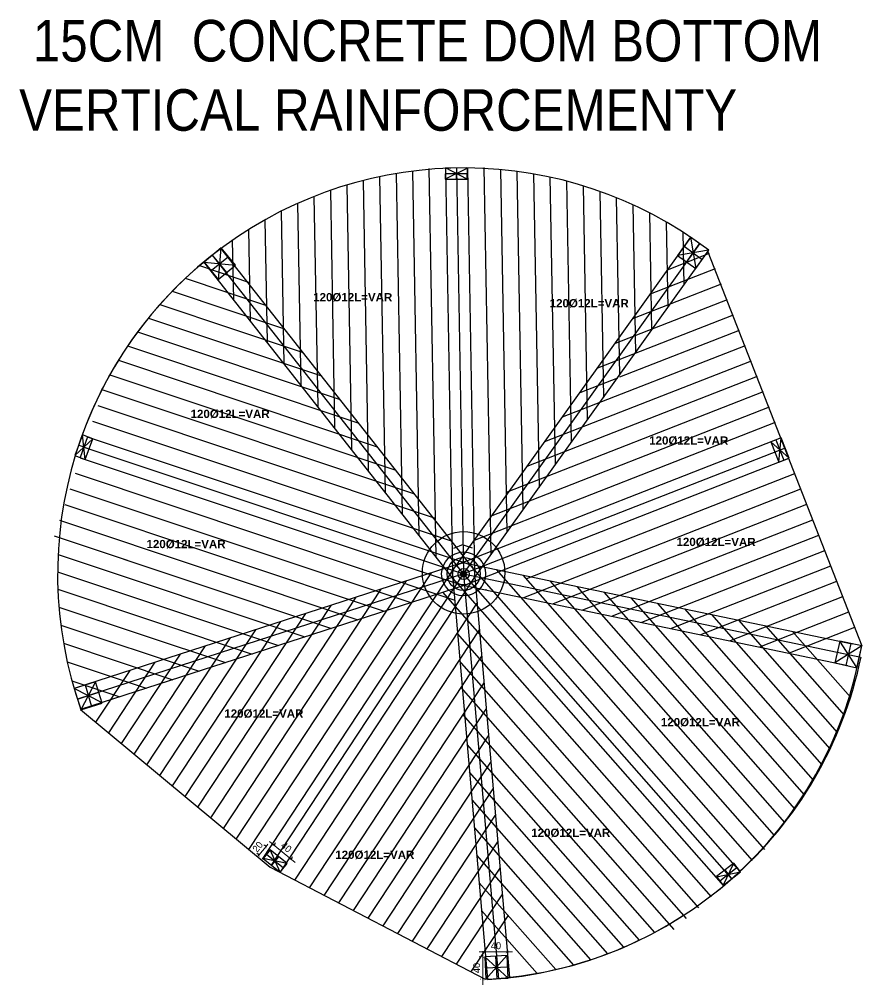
# Model space of a CAD drawing. Header units: inches. Extents: x -291016 to -124071, y 25078 to 137196.
# Drawn here: x -207430 to -205898, y 45007 to 46763 of the extents above; entities that cross this region are included whole.
import ezdxf

# ---------------------------------------------------------------- set-up
doc = ezdxf.new("R2010")
doc.units = ezdxf.units.IN
doc.header["$MEASUREMENT"] = 0
for name, color, linetype, lineweight in [('DOOR', 112, 'Continuous', 20), ('text', 7, 'Continuous', 35), ('wal', 7, 'Continuous', 50)]:
    doc.layers.add(name, color=color, linetype=linetype, lineweight=lineweight)
doc.styles.add('50', font='arial.ttf', dxfattribs={"height": 150})
doc.styles.add('new', font='arial.ttf', dxfattribs={"width": 0.85})
doc.dimstyles.new('50PEA1', dxfattribs={"dimscale": 0, "dimtxt": 12.5, "dimasz": 5, "dimexe": 5, "dimexo": 10, "dimgap": 5, "dimtad": 1, "dimdec": 0, "dimdsep": 46, "dimtxsty": 'Standard', "dimblk1": 'ARCHTICK', "dimblk2": 'ARCHTICK', "dimsah": 1, "dimcen": 2.5, "dimdle": 10, "dimclrd": 8, "dimclre": 8, "dimclrt": 7, "dimadec": 0, "dimazin": 0, "dimtfac": 1, "dimtdec": 0, "dimtix": 1, "dimtmove": 2, "dimatfit": 3, "dimldrblk": 'ARCHTICK', "dimfxl": 1, "dimtolj": 1, "dimtzin": 0, "dimlwd": 13, "dimlwe": 13, "dimarcsym": 0})

# ---------------------------------------------------------------- blocks, each defined once
blk = doc.blocks.new('_ArchTick')
at = {"color": 0, "const_width": 0.15}
blk.add_lwpolyline([(-0.5, -0.5), (0.5, 0.5)], dxfattribs=at)
blk = doc.blocks.new('*D532')
at = {"layer": 'Defpoints', "color": 0, "linetype": 'Continuous', "ltscale": 0.2, "transparency": 16777216}
for p in [(-206542.8, 45066.8), (-206583.4, 45058.1), (-206542.8, 45060)]:
    blk.add_point(p, dxfattribs=at)
at = {"layer": 'DOOR', "color": 8, "lineweight": 13, "ltscale": 0.2, "transparency": 16777216}
blk.add_line((-206593.4, 45066.8), (-206532.8, 45066.8), dxfattribs=at)
at = {"layer": 'DOOR', "color": 8, "linetype": 'Continuous', "lineweight": 13, "ltscale": 0.2, "transparency": 16777216}
for p, q in [((-206583.4, 45068.1), (-206583.4, 45071.8)), ((-206542.8, 45070), (-206542.8, 45071.8))]:
    blk.add_line(p, q, dxfattribs=at)
at = {"layer": 'DOOR', "color": 8, "linetype": 'Continuous', "lineweight": 13, "ltscale": 0.2, "transparency": 16777216, "xscale": 5, "yscale": 5, "zscale": 5, "rotation": 180}
blk.add_blockref('_ArchTick', (-206583.4, 45066.8), dxfattribs=at)
at = {"layer": 'DOOR', "color": 8, "linetype": 'Continuous', "lineweight": 13, "ltscale": 0.2, "transparency": 16777216, "xscale": 5, "yscale": 5, "zscale": 5}
blk.add_blockref('_ArchTick', (-206542.8, 45066.8), dxfattribs=at)
at = {"layer": 'DOOR', "color": 7, "linetype": 'Continuous', "ltscale": 0.2, "transparency": 16777216, "insert": (-206563.1, 45078), "char_height": 12.5, "attachment_point": 5}
blk.add_mtext('\\A1;40', dxfattribs=at)
blk = doc.blocks.new('*D533')
at = {"layer": 'Defpoints', "color": 0, "linetype": 'Continuous', "ltscale": 0.2, "transparency": 16777216}
for p in [(-206583.4, 45058.1), (-206586.9, 45017.2), (-206581.4, 45017.2)]:
    blk.add_point(p, dxfattribs=at)
at = {"layer": 'DOOR', "color": 8, "lineweight": 13, "ltscale": 0.2, "transparency": 16777216}
blk.add_line((-206586.9, 45068.1), (-206586.9, 45007.2), dxfattribs=at)
at = {"layer": 'DOOR', "color": 8, "linetype": 'Continuous', "lineweight": 13, "ltscale": 0.2, "transparency": 16777216}
for p, q in [((-206593.4, 45058.1), (-206591.9, 45058.1)), ((-206591.4, 45017.2), (-206591.9, 45017.2))]:
    blk.add_line(p, q, dxfattribs=at)
at = {"layer": 'DOOR', "color": 8, "linetype": 'Continuous', "lineweight": 13, "ltscale": 0.2, "transparency": 16777216, "xscale": 5, "yscale": 5, "zscale": 5}
for p, rotation in [((-206586.9, 45058.1), 90), ((-206586.9, 45017.2), 270)]:
    blk.add_blockref('_ArchTick', p, dxfattribs=dict(at, rotation=rotation))
at = {"layer": 'DOOR', "color": 7, "linetype": 'Continuous', "ltscale": 0.2, "transparency": 16777216, "insert": (-206598.2, 45037.6), "char_height": 12.5, "attachment_point": 5, "rotation": 90}
blk.add_mtext('\\A1;40', dxfattribs=at)
blk = doc.blocks.new('*D534')
at = {"layer": 'Defpoints', "color": 0, "linetype": 'Continuous', "ltscale": 0.2, "transparency": 16777216}
for p in [(-206974.1, 45252.7), (-206943.1, 45227.4), (-206936.2, 45235.8)]:
    blk.add_point(p, dxfattribs=at)
at = {"layer": 'DOOR', "color": 8, "lineweight": 13, "ltscale": 0.2, "transparency": 16777216}
blk.add_line((-206975, 45267.4), (-206928.5, 45229.5), dxfattribs=at)
at = {"layer": 'DOOR', "color": 8, "linetype": 'Continuous', "lineweight": 13, "ltscale": 0.2, "transparency": 16777216}
for p, q in [((-206967.8, 45260.4), (-206964.1, 45265)), ((-206936.8, 45235.1), (-206933.1, 45239.7))]:
    blk.add_line(p, q, dxfattribs=at)
at = {"layer": 'DOOR', "color": 8, "linetype": 'Continuous', "lineweight": 13, "ltscale": 0.2, "transparency": 16777216, "xscale": 5, "yscale": 5, "zscale": 5}
for p, rotation in [((-206967.2, 45261.1), 140.7629994113411), ((-206936.2, 45235.8), 320.7629994113411)]:
    blk.add_blockref('_ArchTick', p, dxfattribs=dict(at, rotation=rotation))
at = {"layer": 'DOOR', "color": 7, "linetype": 'Continuous', "ltscale": 0.2, "transparency": 16777216, "insert": (-206944.6, 45257.2), "char_height": 12.5, "attachment_point": 5, "rotation": 320.763}
blk.add_mtext('\\A1;40', dxfattribs=at)
blk = doc.blocks.new('*D535')
at = {"layer": 'Defpoints', "color": 0, "linetype": 'Continuous', "ltscale": 0.2, "transparency": 16777216}
for p in [(-206981.5, 45258.7), (-206974.1, 45252.7), (-206986.9, 45237)]:
    blk.add_point(p, dxfattribs=at)
at = {"layer": 'DOOR', "color": 8, "lineweight": 13, "ltscale": 0.2, "transparency": 16777216}
for p, q in [((-206994.3, 45243), (-206981.5, 45258.7)), ((-206981.5, 45258.7), (-206978.3, 45262.6)), ((-206994.3, 45243), (-206997.4, 45239.2))]:
    blk.add_line(p, q, dxfattribs=at)
at = {"layer": 'DOOR', "color": 8, "linetype": 'Continuous', "lineweight": 13, "ltscale": 0.2, "transparency": 16777216}
for p, q in [((-206981.8, 45259), (-206985.4, 45261.9)), ((-206994.6, 45243.3), (-206998.2, 45246.2))]:
    blk.add_line(p, q, dxfattribs=at)
at = {"layer": 'DOOR', "color": 8, "linetype": 'Continuous', "lineweight": 13, "ltscale": 0.2, "transparency": 16777216, "xscale": 5, "yscale": 5, "zscale": 5}
for p, rotation in [((-206981.5, 45258.7), 230.7629994113792), ((-206994.3, 45243), 50.7629994113792)]:
    blk.add_blockref('_ArchTick', p, dxfattribs=dict(at, rotation=rotation))
at = {"layer": 'DOOR', "color": 7, "linetype": 'Continuous', "ltscale": 0.2, "transparency": 16777216, "insert": (-206996.6, 45258), "char_height": 12.5, "attachment_point": 5, "rotation": 50.763}
blk.add_mtext('\\A1;20', dxfattribs=at)

msp = doc.modelspace()

# ---------------------------------------------------------------- linework, layer by layer
at = {"color": 0}
for p, q in [((-206715.0238, 46487.1895), (-206703.2274, 45825.2101)), ((-206685.106, 46492.068), (-206672.5283, 45786.2471)), ((-206585.1218, 46493.8497), (-206572.5617, 45789.012)), ((-206555.0492, 46490.0403), (-206543.2858, 45829.9113)), ((-206524.9846, 46486.6841), (-206514.0098, 45870.8107)), ((-206804.7336, 46470.1058), (-206795.3246, 45942.0992)), ((-206774.8531, 46477.0788), (-206764.6256, 45903.1361)), ((-206744.9497, 46482.7644), (-206733.9265, 45864.1731)), ((-206494.8976, 46482.0676), (-206484.7339, 45911.71)), ((-206464.7876, 46476.1635), (-206455.458, 45952.6093)), ((-206434.6541, 46468.937), (-206426.182, 45993.5086)), ((-206864.4232, 46452.1482), (-206856.7228, 46020.0252)), ((-206834.5906, 46461.8102), (-206826.0237, 45981.0622)), ((-206404.4962, 46460.3441), (-206396.9061, 46034.408)), ((-206894.2304, 46441.0658), (-206887.4219, 46058.9882)), ((-206374.313, 46450.3307), (-206367.6301, 46075.3073)), ((-206374.313, 46450.3307), (-206367.6301, 46075.3073)), ((-206344.1033, 46438.8306), (-206338.3542, 46116.2066)), ((-206924.0112, 46428.4968), (-206918.121, 46097.9512)), ((-206313.8657, 46425.7633), (-206309.0588, 46156.0165)), ((-206953.7641, 46414.3604), (-206948.82, 46136.9142)), ((-206283.5984, 46411.0304), (-206279.8023, 46198.0053)), ((-206983.4873, 46398.5585), (-206979.5191, 46175.8773)), ((-206983.4873, 46398.5585), (-206979.5191, 46175.8773)), ((-206253.2992, 46394.5115), (-206250.5264, 46238.9046)), ((-207013.1786, 46380.9705), (-207010.2182, 46214.8403)), ((-206222.9656, 46376.0578), (-206221.2504, 46279.804)), ((-207042.8355, 46361.4478), (-207040.9173, 46253.8033)), ((-206164.5068, 46309.2299), (-206282.4033, 46263.0935)), ((-207128.3007, 46292.2334), (-206980.7153, 46243.0035)), ((-206153.5742, 46281.2929), (-206314.4361, 46218.3429)), ((-207152.2788, 46268.6067), (-206947.9569, 46200.4513)), ((-207174.6767, 46244.4529), (-206914.1559, 46157.5513)), ((-206142.6416, 46253.3559), (-206346.4688, 46173.5922)), ((-206131.709, 46225.4188), (-206378.5016, 46128.8415)), ((-207195.5875, 46219.8031), (-206880.3549, 46114.6513)), ((-207215.0879, 46194.6829), (-206846.5538, 46071.7513)), ((-206120.7764, 46197.4818), (-206338.2857, 46112.3639)), ((-207233.25, 46169.1161), (-206812.7528, 46028.8513)), ((-206109.8438, 46169.5447), (-206442.567, 46039.3402)), ((-207250.1261, 46143.1205), (-206778.9518, 45985.9513)), ((-206098.9112, 46141.6077), (-206474.5998, 45994.5896)), ((-207265.7395, 46116.7036), (-206745.1507, 45943.0513)), ((-206087.9786, 46113.6706), (-206506.6325, 45949.8389)), ((-207278.2114, 46089.2388), (-206711.3497, 45900.1513)), ((-206077.046, 46085.7336), (-206544.5842, 45902.772)), ((-207287.7043, 46060.7804), (-206673.7712, 45855.9913)), ((-206066.1134, 46057.7966), (-206573.811, 45859.1194)), ((-207297.1971, 46032.3219), (-206643.0201, 45814.1086)), ((-206055.1808, 46029.8595), (-206603.0379, 45815.4667)), ((-207328.84, 45937.4603), (-206637.7738, 45706.942)), ((-206019.8117, 45936.3162), (-206507.4977, 45745.4702)), ((-207338.3329, 45909.0018), (-206718.2754, 45702.1698)), ((-207338.3329, 45909.0018), (-206718.2754, 45702.1698)), ((-206008.8791, 45908.3792), (-206512.8756, 45711.1503)), ((-207347.8258, 45880.5433), (-206766.3901, 45686.5943)), ((-205997.9465, 45880.4421), (-206459.2076, 45699.9369)), ((-207357.3186, 45852.0848), (-206814.5048, 45671.0189)), ((-205987.0139, 45852.5051), (-206405.5396, 45688.7235)), ((-205987.0139, 45852.5051), (-206405.5396, 45688.7235)), ((-207366.8115, 45823.6263), (-206862.6195, 45655.4434)), ((-207357.6827, 45820.5812), (-206862.6195, 45655.4434)), ((-205976.0813, 45824.5681), (-206351.8716, 45677.5101)), ((-206622.9026, 45807.6931), (-206640.1734, 45800.9345)), ((-207359.8122, 45789.6665), (-206910.7342, 45639.868)), ((-205965.1487, 45796.631), (-206298.2036, 45666.2967)), ((-205954.2161, 45768.694), (-206244.5356, 45655.0833)), ((-207360.6452, 45758.3194), (-206958.8488, 45624.2926)), ((-207012.4882, 45252.8679), (-206680.4714, 45756.4511)), ((-206096.1463, 45233.1141), (-206562.3474, 45762.3508)), ((-206073.6349, 45252.9442), (-206513.3494, 45752.1131)), ((-207035.6917, 45272.1761), (-206726.1551, 45741.6626)), ((-206056.2742, 45278.6216), (-206464.3514, 45741.8755)), ((-206037.3151, 45302.4844), (-206415.3535, 45731.6378)), ((-205943.2835, 45740.7569), (-206190.8676, 45643.8699)), ((-207360.1306, 45726.5227), (-207006.9635, 45608.7171)), ((-207058.8952, 45291.4842), (-206771.8388, 45726.8741)), ((-206171.1844, 45167.0135), (-206659.4715, 45721.3225)), ((-206171.1844, 45167.0135), (-206659.4715, 45721.3225)), ((-206019.0432, 45327.1273), (-206366.3555, 45721.4002)), ((-206019.0432, 45327.1273), (-206366.3555, 45721.4002)), ((-207105.3022, 45330.1006), (-206863.2063, 45697.2971)), ((-207105.3022, 45330.1006), (-206863.2063, 45697.2971)), ((-207082.0987, 45310.7924), (-206817.5226, 45712.0856)), ((-206001.6509, 45352.7688), (-206317.3575, 45711.1625)), ((-205985.1675, 45379.4421), (-206268.3595, 45700.9249)), ((-205932.3509, 45712.8199), (-206137.1996, 45632.6565)), ((-205932.3509, 45712.8199), (-206137.1996, 45632.6565)), ((-207358.2055, 45694.2556), (-207055.0782, 45593.1417)), ((-207128.5057, 45349.4087), (-206908.89, 45682.5086)), ((-205969.6292, 45407.1883), (-206219.3616, 45690.6872)), ((-205955.0804, 45436.0577), (-206170.3636, 45680.4496)), ((-205921.4183, 45684.8828), (-206083.5316, 45621.4431)), ((-207354.7934, 45661.4924), (-207103.1929, 45577.5662)), ((-207151.7092, 45368.7169), (-206954.5738, 45667.7201)), ((-205941.5751, 45466.1117), (-206121.3656, 45670.2119)), ((-207174.9127, 45388.025), (-207000.2575, 45652.9316)), ((-206193.6958, 45147.1833), (-206633.337, 45646.2689)), ((-205929.1793, 45497.4252), (-206072.3677, 45659.9743)), ((-205910.4857, 45656.9458), (-206029.8636, 45610.2297)), ((-205917.974, 45530.0902), (-206023.3697, 45649.7366)), ((-207349.801, 45628.2021), (-207151.3076, 45561.9908)), ((-207198.1162, 45407.3332), (-207045.9412, 45638.1431)), ((-207198.1162, 45407.3332), (-207045.9412, 45638.1431)), ((-207244.5232, 45445.9495), (-207137.3087, 45608.5661)), ((-207221.3197, 45426.6414), (-207091.625, 45623.3546)), ((-207343.1142, 45594.3465), (-207199.4223, 45546.4154)), ((-207267.7267, 45465.2577), (-207182.9924, 45593.7776)), ((-206216.2072, 45127.3532), (-206629.8993, 45596.9811)), ((-207290.9302, 45484.5658), (-207228.6762, 45578.9891)), ((-207334.5917, 45559.8787), (-207247.537, 45530.8399)), ((-206238.7187, 45107.523), (-206626.4617, 45547.6933)), ((-206274.1957, 45102.4116), (-206623.0241, 45498.4054)), ((-206301.8006, 45088.3636), (-206615.3002, 45444.2518)), ((-206330.3131, 45075.3459), (-206610.9647, 45393.9447)), ((-206359.7693, 45063.3995), (-206606.6292, 45343.6376)), ((-206390.2131, 45052.5742), (-206602.2937, 45293.3305)), ((-206421.6983, 45042.9312), (-206597.9582, 45243.0234)), ((-206454.2905, 45034.5448), (-206593.6227, 45192.7163)), ((-206488.07, 45027.5063), (-206589.2872, 45142.4092))]:
    msp.add_line(p, q, dxfattribs=at)
at = {"color": 1}
for p, q in [((-206615.1145, 46492.8017), (-206655.2724, 46472.8698)), ((-206615.2717, 46472.8023), (-206655.1133, 46493.1161)), ((-206655.1107, 46492.6026), (-206641.9492, 45754.0164)), ((-206635.1139, 46492.9589), (-206621.9524, 45754.3728)), ((-206615.2717, 46472.8023), (-206615.1145, 46492.8017)), ((-206615.1171, 46493.3152), (-206601.9556, 45754.7291)), ((-206655.1924, 46483.0551), (-206615.1931, 46482.802)), ((-206208.9538, 46366.8237), (-206199.7431, 46309.8985)), ((-207063.4651, 46347.0448), (-207068.2508, 46290.0258)), ((-206606.2428, 45766.7504), (-207063.4611, 46347.0481)), ((-206220.5998, 46350.5642), (-206187.8306, 46326.5301)), ((-206216.2609, 46321.7295), (-206192.6943, 46355.1777)), ((-207081.5699, 46306.152), (-207049.9475, 46331.6762)), ((-206621.9524, 45754.3728), (-207079.1241, 46334.6113)), ((-207052.5854, 46302.9643), (-207078.8856, 46334.3086)), ((-206175.4394, 46337.167), (-206251.7453, 46307.3062)), ((-206176.4348, 46343.5318), (-206232.7788, 46333.5605)), ((-206637.6621, 45741.9951), (-207094.6661, 46322.0209)), ((-207094.306, 46321.5724), (-207036.9199, 46315.9028)), ((-206342.2018, 46110.8314), (-206410.5343, 46084.0909)), ((-207329.2795, 45969.8028), (-207296.5723, 46000.3026)), ((-207306.0005, 46003.8155), (-207319.9088, 45966.3113)), ((-207310.5381, 45962.8199), (-207315.545, 46007.3717)), ((-207310.5381, 45962.8199), (-207296.5723, 46000.3026)), ((-206044.2482, 46001.9225), (-206629.2408, 45772.9975)), ((-206029.7621, 45964.8209), (-206063.1706, 45994.7176)), ((-206053.6826, 45998.4221), (-206039.0773, 45961.1839)), ((-206048.3924, 45957.5468), (-206044.3103, 46002.0815)), ((-206036.9741, 45983.2922), (-206621.9524, 45754.3728)), ((-206030.7443, 45964.2533), (-206614.664, 45735.7481)), ((-206628.112, 45773.4006), (-207330.6868, 45545.9667)), ((-206621.9524, 45754.3728), (-207324.7495, 45526.8669)), ((-206988.1027, 45235.3526), (-206638.6499, 45765.3816)), ((-206971.4052, 45224.3438), (-206621.9524, 45754.3728)), ((-206641.8785, 45752.6555), (-206578.4466, 45016.6192)), ((-206621.9524, 45754.3728), (-206558.4956, 45018.0475)), ((-206602.0263, 45756.09), (-206538.5913, 45020.0189)), ((-206615.7928, 45735.3449), (-207318.8122, 45507.7671)), ((-206954.7077, 45213.335), (-206605.2549, 45743.364)), ((-205941.5751, 45466.1117), (-206121.3656, 45670.2119)), ((-205906.2236, 45584.3553), (-205937.6264, 45632.1876)), ((-205917.196, 45627.7098), (-205926.343, 45588.1144)), ((-205897.6597, 45623.4278), (-205946.3263, 45592.4944)), ((-205939.0329, 45611.7257), (-205898.9982, 45603.2762)), ((-207291.7096, 45558.4143), (-207318.7183, 45507.4649)), ((-207279.8358, 45520.2173), (-207330.7807, 45546.2688)), ((-207324.7495, 45526.8669), (-207285.7727, 45539.3158)), ((-207310.8081, 45552.4774), (-207299.1827, 45513.5377)), ((-206980.4532, 45244.8835), (-206949.433, 45219.6298)), ((-206943.1077, 45227.3752), (-206974.0891, 45252.6764)), ((-206955.7583, 45211.8845), (-206974.0891, 45252.6764)), ((-206958.5984, 45240.0258), (-206971.4052, 45224.3438)), ((-206943.1077, 45227.3752), (-206986.8959, 45236.9944)), ((-206955.7583, 45211.8845), (-206943.1077, 45227.3752)), ((-206149.4366, 45187.7647), (-206130.345, 45228.3288)), ((-206161.7357, 45203.5359), (-206117.8941, 45212.3629)), ((-206124.0814, 45220.2969), (-206155.5861, 45195.6503)), ((-206133.6653, 45200.0638), (-206146.1163, 45216.0297)), ((-206583.3846, 45058.0625), (-206540.815, 45019.1635)), ((-206543.4315, 45060), (-206581.4028, 45017.1952)), ((-206561.1089, 45018.1793), (-206563.4081, 45059.0313)), ((-206582.4159, 45038.086), (-206541.8059, 45039.5971))]:
    msp.add_line(p, q, dxfattribs=at)
for p, q in [((-206615.1145, 46492.8017), (-206655.1133, 46493.1161)), ((-206635.1139, 46492.9589), (-206635.273, 46472.7127)), ((-206029.7621, 45964.8209), (-206044.3103, 46002.0815)), ((-207303.5552, 45981.5613), (-207322.5279, 45988.6303)), ((-206037.0362, 45983.4512), (-206055.8965, 45976.0873)), ((-207329.2795, 45969.8028), (-207310.5381, 45962.8199)), ((-206581.1543, 45725.4165), (-206580.2087, 45726.8508)), ((-206929.1942, 45197.5305), (-206597.2755, 45700.9648)), ((-206902.4254, 45183.63), (-206593.1215, 45652.7635)), ((-206875.6566, 45169.7295), (-206588.9675, 45604.5622)), ((-206848.8877, 45155.829), (-206584.8135, 45556.3609)), ((-207318.8122, 45507.7671), (-206973.8605, 45220.7249)), ((-206822.1189, 45141.9285), (-206580.6595, 45508.1596)), ((-206822.1189, 45141.9285), (-206580.6595, 45508.1596)), ((-206795.3501, 45128.028), (-206576.5055, 45459.9583)), ((-206795.3501, 45128.028), (-206576.5055, 45459.9583)), ((-206768.5813, 45114.1274), (-206572.3515, 45411.7571)), ((-206741.8125, 45100.2269), (-206568.1975, 45363.5558)), ((-206741.8125, 45100.2269), (-206568.1975, 45363.5558)), ((-206741.8125, 45100.2269), (-206568.1975, 45363.5558)), ((-206715.0437, 45086.3264), (-206564.0435, 45315.3545)), ((-206688.2749, 45072.4259), (-206559.8895, 45267.1532)), ((-206661.5061, 45058.5254), (-206555.7355, 45218.9519)), ((-206149.4366, 45187.7647), (-206117.8941, 45212.3629)), ((-206634.7373, 45044.6249), (-206551.5815, 45170.7506)), ((-206607.4516, 45031.5083), (-206540.7435, 45132.6872))]:
    msp.add_line(p, q)
at = {"color": 3}
for p, q in [((-206638.2154, 45766.0139), (-206208.4063, 46366.4694)), ((-206621.9524, 45754.3728), (-206191.9857, 46355.0485)), ((-206605.6894, 45742.7316), (-206175.8804, 46343.1872)), ((-206177.7181, 46340.6488), (-205897.6597, 45623.4278)), ((-207102.6281, 46315.2948), (-207011.4664, 46284.8861)), ((-207306.69, 46003.8634), (-206615.6238, 45773.3451)), ((-207313.0186, 45984.8911), (-206621.9524, 45754.3728)), ((-207319.3472, 45965.9187), (-206628.281, 45735.4004)), ((-206622.8973, 45807.3963), (-206606.1309, 45801.8036)), ((-206617.8619, 45773.95), (-205914.9251, 45627.0782)), ((-206118.6577, 45213.2839), (-206606.9448, 45767.5929)), ((-206133.6653, 45200.0638), (-206621.9524, 45754.3728)), ((-206621.9524, 45754.3728), (-206621.9524, 45754.3728)), ((-206621.9524, 45754.3728), (-205919.0155, 45607.5009)), ((-206148.6729, 45186.8437), (-206636.96, 45741.1527)), ((-206626.0429, 45734.7955), (-205923.106, 45587.9237)), ((-206973.8605, 45220.7249), (-206582.4967, 45017.4973))]:
    msp.add_line(p, q, dxfattribs=at)
at = {"color": 1}
for points in [[(-206615.1145, 46492.8017), (-206655.1133, 46493.1161), (-206655.2724, 46472.8698), (-206615.2736, 46472.5555)], [(-206208.9538, 46366.8237), (-206232.7788, 46333.5605), (-206199.7431, 46309.8985), (-206175.9182, 46343.1617)], [(-207094.306, 46321.5724), (-207068.2508, 46290.0258), (-207036.9199, 46315.9028), (-207062.9751, 46347.4495)], [(-207310.5381, 45962.8199), (-207296.5723, 46000.3026), (-207315.545, 46007.3717), (-207329.5108, 45969.889)], [(-206029.7621, 45964.8209), (-206044.3103, 46002.0815), (-206063.1706, 45994.7176), (-206048.6224, 45957.4571)], [(-205897.6597, 45623.4278), (-205937.6264, 45632.1876), (-205946.3263, 45592.4944), (-205906.3596, 45583.7345)], [(-207291.7096, 45558.4143), (-207330.7807, 45546.2688), (-207318.7183, 45507.4649), (-207279.6472, 45519.6104)], [(-206943.1077, 45227.3752), (-206974.0891, 45252.6764), (-206986.8959, 45236.9944), (-206955.9144, 45211.6932)], [(-206149.4366, 45187.7647), (-206117.8941, 45212.3629), (-206130.345, 45228.3288), (-206161.8875, 45203.7306)], [(-206583.3846, 45058.0625), (-206581.4028, 45017.1952), (-206540.815, 45019.1635), (-206542.7968, 45060.0308)]]:
    msp.add_lwpolyline(points, close=True, dxfattribs=at)
for centre, radius in [((-206621.9524, 45756.3633), 75), ((-206621.9524, 45754.3728), 40), ((-206621.9524, 45754.3728), 30), ((-206621.9524, 45754.3728), 20), ((-206621.9524, 45754.3728), 10)]:
    msp.add_circle(centre, radius)
for centre, radius, start, end in [((-206621.9524, 45754.3728), 738.7034, 52.8532842, 199.5783772), ((-206620.8929, 45749.5365), 734.1454, 273.3145314, 350.1088969)]:
    msp.add_arc(centre, radius, start, end, dxfattribs=at)
at = {"color": 3}
msp.add_arc((-206617.5769, 45751.8246), 733.9008, 311.2517823, 348.3168987, dxfattribs=at)
at = {"layer": 'DOOR', "color": 2, "linetype": 'Continuous', "ltscale": 0.2}
for radius in [5.7935, 4.0311, 2]:
    msp.add_circle((-206621.9979, 45754.3038), radius, dxfattribs=at)
for centre, radius, start, end in [((-206625.9722, 45756.4001), 734.2485, 128.0614143, 161.5617236), ((-206619.9382, 45752.6775), 736.1, 311.3461889, 348.2891505), ((-206621.9524, 45754.3728), 738.7034, 274.7245363, 311.3766105)]:
    msp.add_arc(centre, radius, start, end, dxfattribs=at)

# ---------------------------------------------------------------- texts
at = {"layer": 'text', "ltscale": 7, "insert": (-207430.7642, 46762.2608), "char_height": 75.6, "attachment_point": 1, "style": 'new'}
msp.add_mtext(' 15CM  CONCRETE DOM BOTTOM \\PVERTICAL RAINFORCEMENTY', dxfattribs=at)
at = {"layer": 'wal', "lineweight": 50, "char_height": 15, "attachment_point": 3, "rotation": 359.9537252, "style": '50'}
for insert in [(-206751.7716, 46265.3412), (-206321.5065, 46254.2966), (-206974.8572, 46053.0118), (-206140.4768, 46004.6253), (-206090.7381, 45820.0594), (-207055.071, 45816.2268), (-206913.4702, 45507.8627), (-206119.202, 45492.2666), (-206355.0513, 45291.0229), (-206711.5428, 45250.9485)]:
    msp.add_mtext('{\\fArial|b1|i0|c0|p34;120%%C12L=VAR}', dxfattribs=dict(at, insert=insert))

# ---------------------------------------------------------------- dimensions: what is measured, and where the dimension line sits
at = {"layer": 'DOOR', "color": 2, "linetype": 'Continuous', "ltscale": 0.2}
for p1, p2, distance, picture, middle in [((-206986.8959, 45237.0054), (-206974.0945, 45252.6807), 9.5327, '*D535', (-206996.5921, 45257.9887)), ((-206974.0891, 45252.6764), (-206943.1077, 45227.3752), 10.8634, '*D534', (-206944.6111, 45257.1534))]:
    dim = msp.add_aligned_dim(p1=p1, p2=p2, distance=distance, dimstyle='50PEA1', override={"dimscale": 1}, dxfattribs=at)
    dim.commit()
    dim.dimension.update_dxf_attribs({"geometry": picture, "text_midpoint": middle})
dim = msp.add_linear_dim(base=(-206542.7968, 45066.7569), p1=(-206583.3846, 45058.0625), p2=(-206542.7968, 45060.0308), text='40', dimstyle='50PEA1', override={"dimscale": 1}, dxfattribs=at)
dim.commit()
dim.dimension.update_dxf_attribs({"geometry": '*D532', "text_midpoint": (-206563.0907, 45078.0069)})
dim = msp.add_linear_dim(base=(-206586.9315, 45017.1952), p1=(-206583.3846, 45058.0625), p2=(-206581.4028, 45017.1952), angle=90, text='40', dimstyle='50PEA1', override={"dimscale": 1}, dxfattribs=at)
dim.commit()
dim.dimension.update_dxf_attribs({"geometry": '*D533', "text_midpoint": (-206598.1815, 45037.6289)})

doc.saveas('drawing.dxf')
